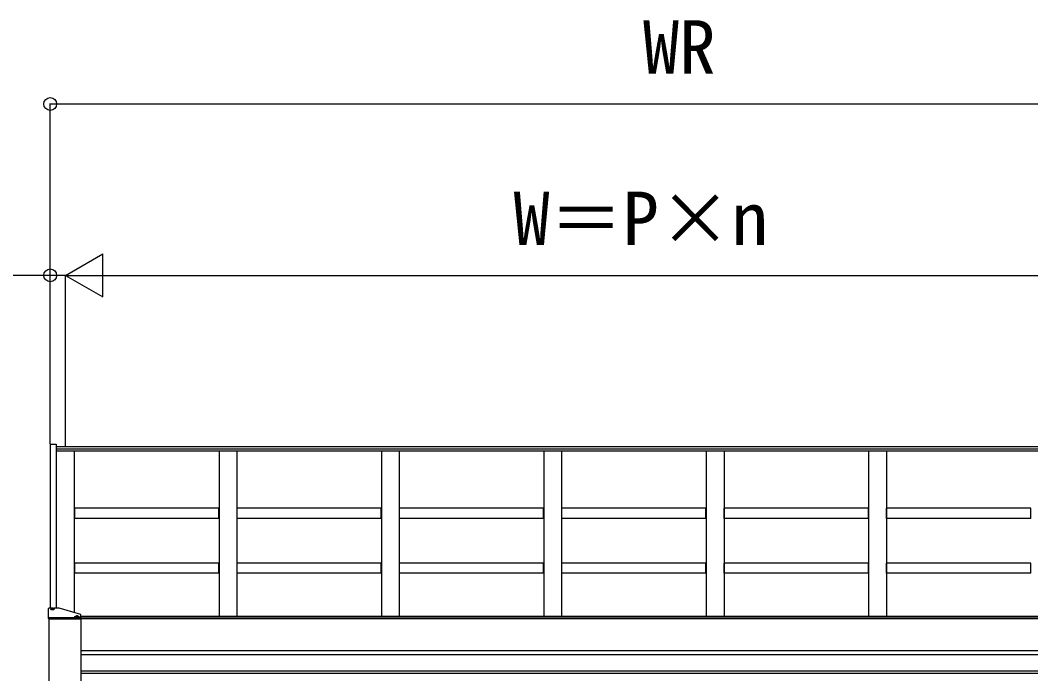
# Model space of a CAD drawing. Units: millimetres, scale not verified. Extents: x -10500 to 10500, y -15600 to 15524.
# Drawn here: x -7384 to -4552, y -2536 to -706 of the extents above; entities that cross this region are included whole.
import ezdxf
from ezdxf.enums import TextEntityAlignment as Align

# ---------------------------------------------------------------- set-up
doc = ezdxf.new("R2010")
doc.units = ezdxf.units.MM
doc.header["$LTSCALE"] = 80
doc.layers.add('0-4_YKK_A1', color=4, linetype='Continuous')
doc.layers.add('0-5_YKK_D', color=6, linetype='Continuous')
doc.styles.add('ＭＳ ゴシック', font='')
doc.styles.get('ＭＳ ゴシック').set_extended_font_data('MS Gothic')

msp = doc.modelspace()

# ---------------------------------------------------------------- linework, layer by layer
at = {"layer": '0-4_YKK_A1'}
for p, q in [((-7299.7, -1892.64), (-7299.7, -2352.71)), ((-7299.7, -1892.64), (-7283.5, -1892.64)), ((-7283.5, -1892.64), (-7283.5, -2352.71)), ((-3589.5, -1900.27), (-7283.5, -1900.27)), ((-3589.5, -1907.21), (-7283.5, -1907.21)), ((-3589.5, -1912.45), (-7283.5, -1912.45)), ((-7231.5, -2364.95), (-7231.5, -1912.45)), ((-6826.5, -1912.45), (-6826.5, -2375.17)), ((-6776.5, -1912.45), (-6776.5, -2375.17)), ((-6371.5, -1912.45), (-6371.5, -2375.17)), ((-6321.5, -1912.45), (-6321.5, -2375.17)), ((-5916.5, -1912.45), (-5916.5, -2375.17)), ((-5866.5, -1912.45), (-5866.5, -2375.17)), ((-5461.5, -1912.45), (-5461.5, -2375.17)), ((-5411.5, -1912.45), (-5411.5, -2375.17)), ((-5006.5, -1912.45), (-5006.5, -2375.17)), ((-4956.5, -1912.45), (-4956.5, -2375.17)), ((-7304.5, -2381.42), (-7304.5, -2352.88)), ((-7297.46, -2352.71), (-7303.5, -2352.71)), ((-7299.4, -2354.5), (-7299.4, -2354.07)), ((-7295.95, -2352.49), (-7295.95, -2352.79)), ((-7293.99, -2353.09), (-7293.99, -2352.78)), ((-7293.01, -2353.09), (-7293.01, -2352.78)), ((-7291.05, -2352.79), (-7291.05, -2352.49)), ((-7274.5, -2352.71), (-7289.54, -2352.71)), ((-7287.6, -2354.5), (-7287.6, -2354.07)), ((-7213.5, -2370.07), (-7274.5, -2352.71)), ((-7230.4, -2376.21), (-7230.4, -2375.77)), ((-7226.95, -2374.19), (-7226.95, -2374.5)), ((-7224.99, -2374.79), (-7224.99, -2374.49)), ((-7224.01, -2374.79), (-7224.01, -2374.49)), ((-7222.05, -2374.5), (-7222.05, -2374.19)), ((-7218.6, -2376.21), (-7218.6, -2375.77)), ((-7213.5, -2381.42), (-7213.5, -2370.07)), ((-3659.5, -2375.17), (-7213.5, -2375.17)), ((-7303.83, -2382.09), (-7304.32, -2381.59)), ((-7304, -2382.09), (-7304, -4518.5)), ((-7304, -2382.09), (-7214, -2382.09)), ((-7214.5, -2379.63), (-7303.5, -2379.63)), ((-7214.5, -2381.59), (-7303.5, -2381.59)), ((-7302.71, -2382.09), (-7303.2, -2381.59)), ((-7301.59, -2382.09), (-7302.08, -2381.59)), ((-7300.46, -2382.09), (-7300.96, -2381.59)), ((-7299.34, -2382.09), (-7299.83, -2381.59)), ((-7298.22, -2382.09), (-7298.71, -2381.59)), ((-7297.1, -2382.09), (-7297.59, -2381.59)), ((-7295.97, -2382.09), (-7296.47, -2381.59)), ((-7294.85, -2382.09), (-7295.34, -2381.59)), ((-7293.73, -2382.09), (-7294.22, -2381.59)), ((-7292.61, -2382.09), (-7293.1, -2381.59)), ((-7291.48, -2382.09), (-7291.98, -2381.59)), ((-7290.36, -2382.09), (-7290.85, -2381.59)), ((-7289.24, -2382.09), (-7289.73, -2381.59)), ((-7288.12, -2382.09), (-7288.61, -2381.59)), ((-7286.99, -2382.09), (-7287.49, -2381.59)), ((-7285.87, -2382.09), (-7286.36, -2381.59)), ((-7284.75, -2382.09), (-7285.24, -2381.59)), ((-7283.63, -2382.09), (-7284.12, -2381.59)), ((-7282.5, -2382.09), (-7283, -2381.59)), ((-7281.38, -2382.09), (-7281.87, -2381.59)), ((-7280.26, -2382.09), (-7280.75, -2381.59)), ((-7279.14, -2382.09), (-7279.63, -2381.59)), ((-7278.01, -2382.09), (-7278.51, -2381.59)), ((-7276.89, -2382.09), (-7277.38, -2381.59)), ((-7275.77, -2382.09), (-7276.26, -2381.59)), ((-7274.65, -2382.09), (-7275.14, -2381.59)), ((-7273.52, -2382.09), (-7274.02, -2381.59)), ((-7272.4, -2382.09), (-7272.89, -2381.59)), ((-7271.28, -2382.09), (-7271.77, -2381.59)), ((-7270.16, -2382.09), (-7270.65, -2381.59)), ((-7269.03, -2382.09), (-7269.53, -2381.59)), ((-7267.91, -2382.09), (-7268.4, -2381.59)), ((-7266.79, -2382.09), (-7267.28, -2381.59)), ((-7265.67, -2382.09), (-7266.16, -2381.59)), ((-7264.54, -2382.09), (-7265.04, -2381.59)), ((-7263.42, -2382.09), (-7263.91, -2381.59)), ((-7262.3, -2382.09), (-7262.79, -2381.59)), ((-7261.18, -2382.09), (-7261.67, -2381.59)), ((-7260.05, -2382.09), (-7260.55, -2381.59)), ((-7258.93, -2382.09), (-7259.42, -2381.59)), ((-7257.81, -2382.09), (-7258.3, -2381.59)), ((-7256.69, -2382.09), (-7257.18, -2381.59)), ((-7255.56, -2382.09), (-7256.06, -2381.59)), ((-7254.44, -2382.09), (-7254.93, -2381.59)), ((-7253.32, -2382.09), (-7253.81, -2381.59)), ((-7252.2, -2382.09), (-7252.69, -2381.59)), ((-7251.07, -2382.09), (-7251.57, -2381.59)), ((-7249.95, -2382.09), (-7250.44, -2381.59)), ((-7248.83, -2382.09), (-7249.32, -2381.59)), ((-7247.71, -2382.09), (-7248.2, -2381.59)), ((-7246.58, -2382.09), (-7247.08, -2381.59)), ((-7245.46, -2382.09), (-7245.95, -2381.59)), ((-7244.34, -2382.09), (-7244.83, -2381.59)), ((-7243.22, -2382.09), (-7243.71, -2381.59)), ((-7242.09, -2382.09), (-7242.59, -2381.59)), ((-7240.97, -2382.09), (-7241.46, -2381.59)), ((-7239.85, -2382.09), (-7240.34, -2381.59)), ((-7238.73, -2382.09), (-7239.22, -2381.59)), ((-7237.6, -2382.09), (-7238.1, -2381.59)), ((-7236.48, -2382.09), (-7236.97, -2381.59)), ((-7235.36, -2382.09), (-7235.85, -2381.59)), ((-7234.24, -2382.09), (-7234.73, -2381.59)), ((-7233.11, -2382.09), (-7233.61, -2381.59)), ((-7231.99, -2382.09), (-7232.48, -2381.59)), ((-7230.87, -2382.09), (-7231.36, -2381.59)), ((-7229.75, -2382.09), (-7230.24, -2381.59)), ((-7228.62, -2382.09), (-7229.12, -2381.59)), ((-7227.5, -2382.09), (-7227.99, -2381.59)), ((-7226.38, -2382.09), (-7226.87, -2381.59)), ((-7225.26, -2382.09), (-7225.75, -2381.59)), ((-7224.13, -2382.09), (-7224.63, -2381.59)), ((-7223.01, -2382.09), (-7223.5, -2381.59)), ((-7221.89, -2382.09), (-7222.38, -2381.59)), ((-7220.77, -2382.09), (-7221.26, -2381.59)), ((-7219.64, -2382.09), (-7220.14, -2381.59)), ((-7218.52, -2382.09), (-7219.01, -2381.59)), ((-7217.4, -2382.09), (-7217.89, -2381.59)), ((-7216.28, -2382.09), (-7216.77, -2381.59)), ((-7215.15, -2382.09), (-7215.64, -2381.59)), ((-7214.03, -2382.09), (-7214.52, -2381.59)), ((-7214, -2382.09), (-7214, -4518.5)), ((-7213.5, -2378.97), (-3659.5, -2378.97)), ((-7213.5, -2381), (-3659.5, -2381)), ((-7214, -2471), (-3659, -2471)), ((-7214, -2481.78), (-3659, -2481.78)), ((-7056.1, -2528.5), (-7214, -2528.5)), ((-7056.1, -2528.5), (-7214, -2528.5)), ((-3659, -2535.5), (-7214, -2535.5)), ((-3659, -2528.5), (-7056.1, -2528.5)), ((-3659, -2528.5), (-7056.1, -2528.5))]:
    msp.add_line(p, q, dxfattribs=at)
for points in [[(-6827, -2100.83), (-6827, -2072.1), (-7231, -2072.1)], [(-6827, -2100.83), (-7231, -2100.83), (-7231, -2072.1)], [(-6372, -2100.83), (-6372, -2072.1), (-6776, -2072.1)], [(-6372, -2100.83), (-6776, -2100.83), (-6776, -2072.1)], [(-5917, -2100.83), (-5917, -2072.1), (-6321, -2072.1)], [(-5917, -2100.83), (-6321, -2100.83), (-6321, -2072.1)], [(-5462, -2100.83), (-5462, -2072.1), (-5866, -2072.1)], [(-5462, -2100.83), (-5866, -2100.83), (-5866, -2072.1)], [(-5007, -2100.83), (-5007, -2072.1), (-5411, -2072.1)], [(-5007, -2100.83), (-5411, -2100.83), (-5411, -2072.1)], [(-4552, -2100.83), (-4552, -2072.1), (-4956, -2072.1)], [(-4552, -2100.83), (-4956, -2100.83), (-4956, -2072.1)], [(-6827, -2254.69), (-6827, -2225.95), (-7231, -2225.95)], [(-6827, -2254.69), (-7231, -2254.69), (-7231, -2225.95)], [(-6372, -2254.69), (-6372, -2225.95), (-6776, -2225.95)], [(-6372, -2254.69), (-6776, -2254.69), (-6776, -2225.95)], [(-5917, -2254.69), (-5917, -2225.95), (-6321, -2225.95)], [(-5917, -2254.69), (-6321, -2254.69), (-6321, -2225.95)], [(-5462, -2254.69), (-5462, -2225.95), (-5866, -2225.95)], [(-5462, -2254.69), (-5866, -2254.69), (-5866, -2225.95)], [(-5007, -2254.69), (-5007, -2225.95), (-5411, -2225.95)], [(-5007, -2254.69), (-5411, -2254.69), (-5411, -2225.95)], [(-4552, -2254.69), (-4552, -2225.95), (-4956, -2225.95)], [(-4552, -2254.69), (-4956, -2254.69), (-4956, -2225.95)], [(-7293.99, -2352.78), (-7294.05, -2352.68), (-7294.17, -2352.62), (-7294.3, -2352.58), (-7294.43, -2352.56), (-7294.57, -2352.55), (-7294.7, -2352.55), (-7294.84, -2352.56), (-7294.97, -2352.58)], [(-7292.03, -2352.58), (-7292.16, -2352.56), (-7292.3, -2352.55), (-7292.43, -2352.55), (-7292.57, -2352.56), (-7292.7, -2352.58), (-7292.83, -2352.62), (-7292.95, -2352.68), (-7293.01, -2352.78)], [(-7224.99, -2374.49), (-7225.05, -2374.38), (-7225.17, -2374.32), (-7225.3, -2374.29), (-7225.43, -2374.27), (-7225.57, -2374.26), (-7225.7, -2374.26), (-7225.84, -2374.27), (-7225.97, -2374.29)], [(-7223.03, -2374.29), (-7223.16, -2374.27), (-7223.3, -2374.26), (-7223.43, -2374.26), (-7223.57, -2374.27), (-7223.7, -2374.29), (-7223.83, -2374.32), (-7223.95, -2374.38), (-7224.01, -2374.49)]]:
    msp.add_lwpolyline(points, dxfattribs=at)
msp.add_lwpolyline([(-7213.5, -2381.59), (-7304.5, -2381.59), (-7304.5, -2382.09), (-7213.5, -2382.09)], close=True, dxfattribs=at)
for centre, major_axis, ratio, start_param, end_param in [((-7303.5, -2352.88), (-1, 0), 0.173648, 4.712389, 6.2831853), ((-7293.5, -2354.5), (5.9, 0), 0.310816, 3.1415927, 6.2831853), ((-7293.5, -2359.01), (8.02, 0), 0.85381, 1.7551906, 1.8813492), ((-7293.5, -2359.31), (-8.02, 0), 0.85381, 4.8967832, 5.0229419), ((-7293.5, -2359.92), (8.02, 0), 0.85381, 1.5096412, 1.6319515), ((-7293.5, -2359.01), (-8.02, 0), 0.85381, 4.4018361, 4.5279947), ((-7293.5, -2359.31), (8.02, 0), 0.85381, 1.2602434, 1.3864021), ((-7224.5, -2376.21), (5.9, 0), 0.310816, 3.1415927, 6.2831853), ((-7224.5, -2380.71), (8.02, 0), 0.85381, 1.7551906, 1.8813492), ((-7224.5, -2381.02), (-8.02, 0), 0.85381, 4.8967832, 5.0229419), ((-7224.5, -2381.63), (8.02, 0), 0.85381, 1.5096412, 1.6319515), ((-7224.5, -2380.71), (-8.02, 0), 0.85381, 4.4018361, 4.5279947), ((-7224.5, -2381.02), (8.02, 0), 0.85381, 1.2602434, 1.3864021), ((-7303.5, -2379.45), (-1, 0), 0.173648, 6.2831853, 7.8539816), ((-7303.5, -2381.42), (-1, 0), 0.173648, 6.2831853, 7.8539816), ((-7214.5, -2379.45), (1, 0), 0.173648, 4.712389, 6.2831853), ((-7214.5, -2381.42), (1, 0), 0.173648, 4.712389, 6.2831853)]:
    msp.add_ellipse(centre, major_axis=major_axis, ratio=ratio, start_param=start_param, end_param=end_param, dxfattribs=at)
for centre in [(-7293.5, -2354.07), (-7224.5, -2375.77)]:
    msp.add_ellipse(centre, major_axis=(5.9, 0), ratio=0.310816, dxfattribs=at)
at = {"layer": '0-5_YKK_D'}
for p, q in [((-7299.7, -1891.64), (-7299.7, -939.27)), ((-7299.7, -940.27), (-3573.3, -940.27)), ((-7256.5, -1420.27), (-7152.58, -1360.27)), ((-7152.58, -1480.27), (-7152.58, -1360.27)), ((-7299.7, -1420.27), (-8003.56, -1420.27)), ((-7299.7, -1891.64), (-7299.7, -1419.27)), ((-7256.5, -1420.27), (-7299.7, -1420.27)), ((-7256.5, -1899.27), (-7256.5, -1419.27)), ((-7256.5, -1899.27), (-7256.5, -1419.27)), ((-7256.5, -1420.27), (-7184.5, -1420.27)), ((-7256.5, -1420.27), (-7152.58, -1480.27)), ((-7256.5, -1420.27), (-7048.65, -1420.27)), ((-7136.5, -1420.27), (-3736.5, -1420.27))]:
    msp.add_line(p, q, dxfattribs=at)
for centre in [(-7299.7, -940.27), (-7299.7, -1420.27)]:
    msp.add_circle(centre, 18, dxfattribs=at)

# ---------------------------------------------------------------- texts
at = {"layer": '0-5_YKK_D', "style": 'ＭＳ ゴシック'}
for s, p in [('WR', (-5638.76, -900.27)), ('W＝P×n', (-6001.56, -1380.27))]:
    msp.add_text(s, height=149.6, dxfattribs=at).set_placement(p, align=Align.BOTTOM_LEFT)

doc.saveas('drawing.dxf')
